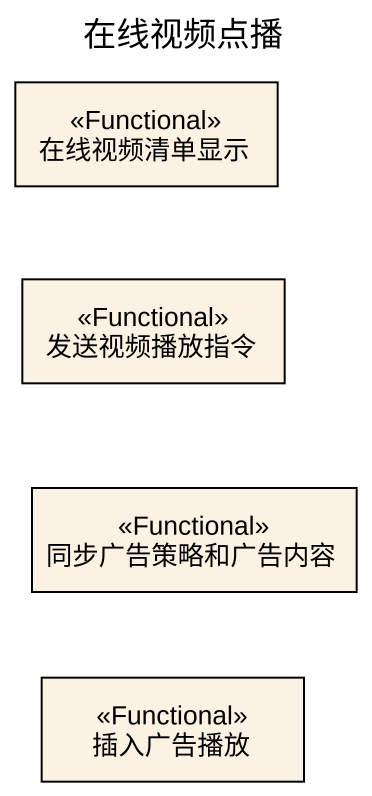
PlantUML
@startuml
title 在线视频点播
hide circle
hide empty members
class 在线视频清单显示 <<Functional>>
class 发送视频播放指令 <<Functional>>
class 同步广告策略和广告内容 <<Functional>>
class 插入广告播放 <<Functional>>
@enduml
